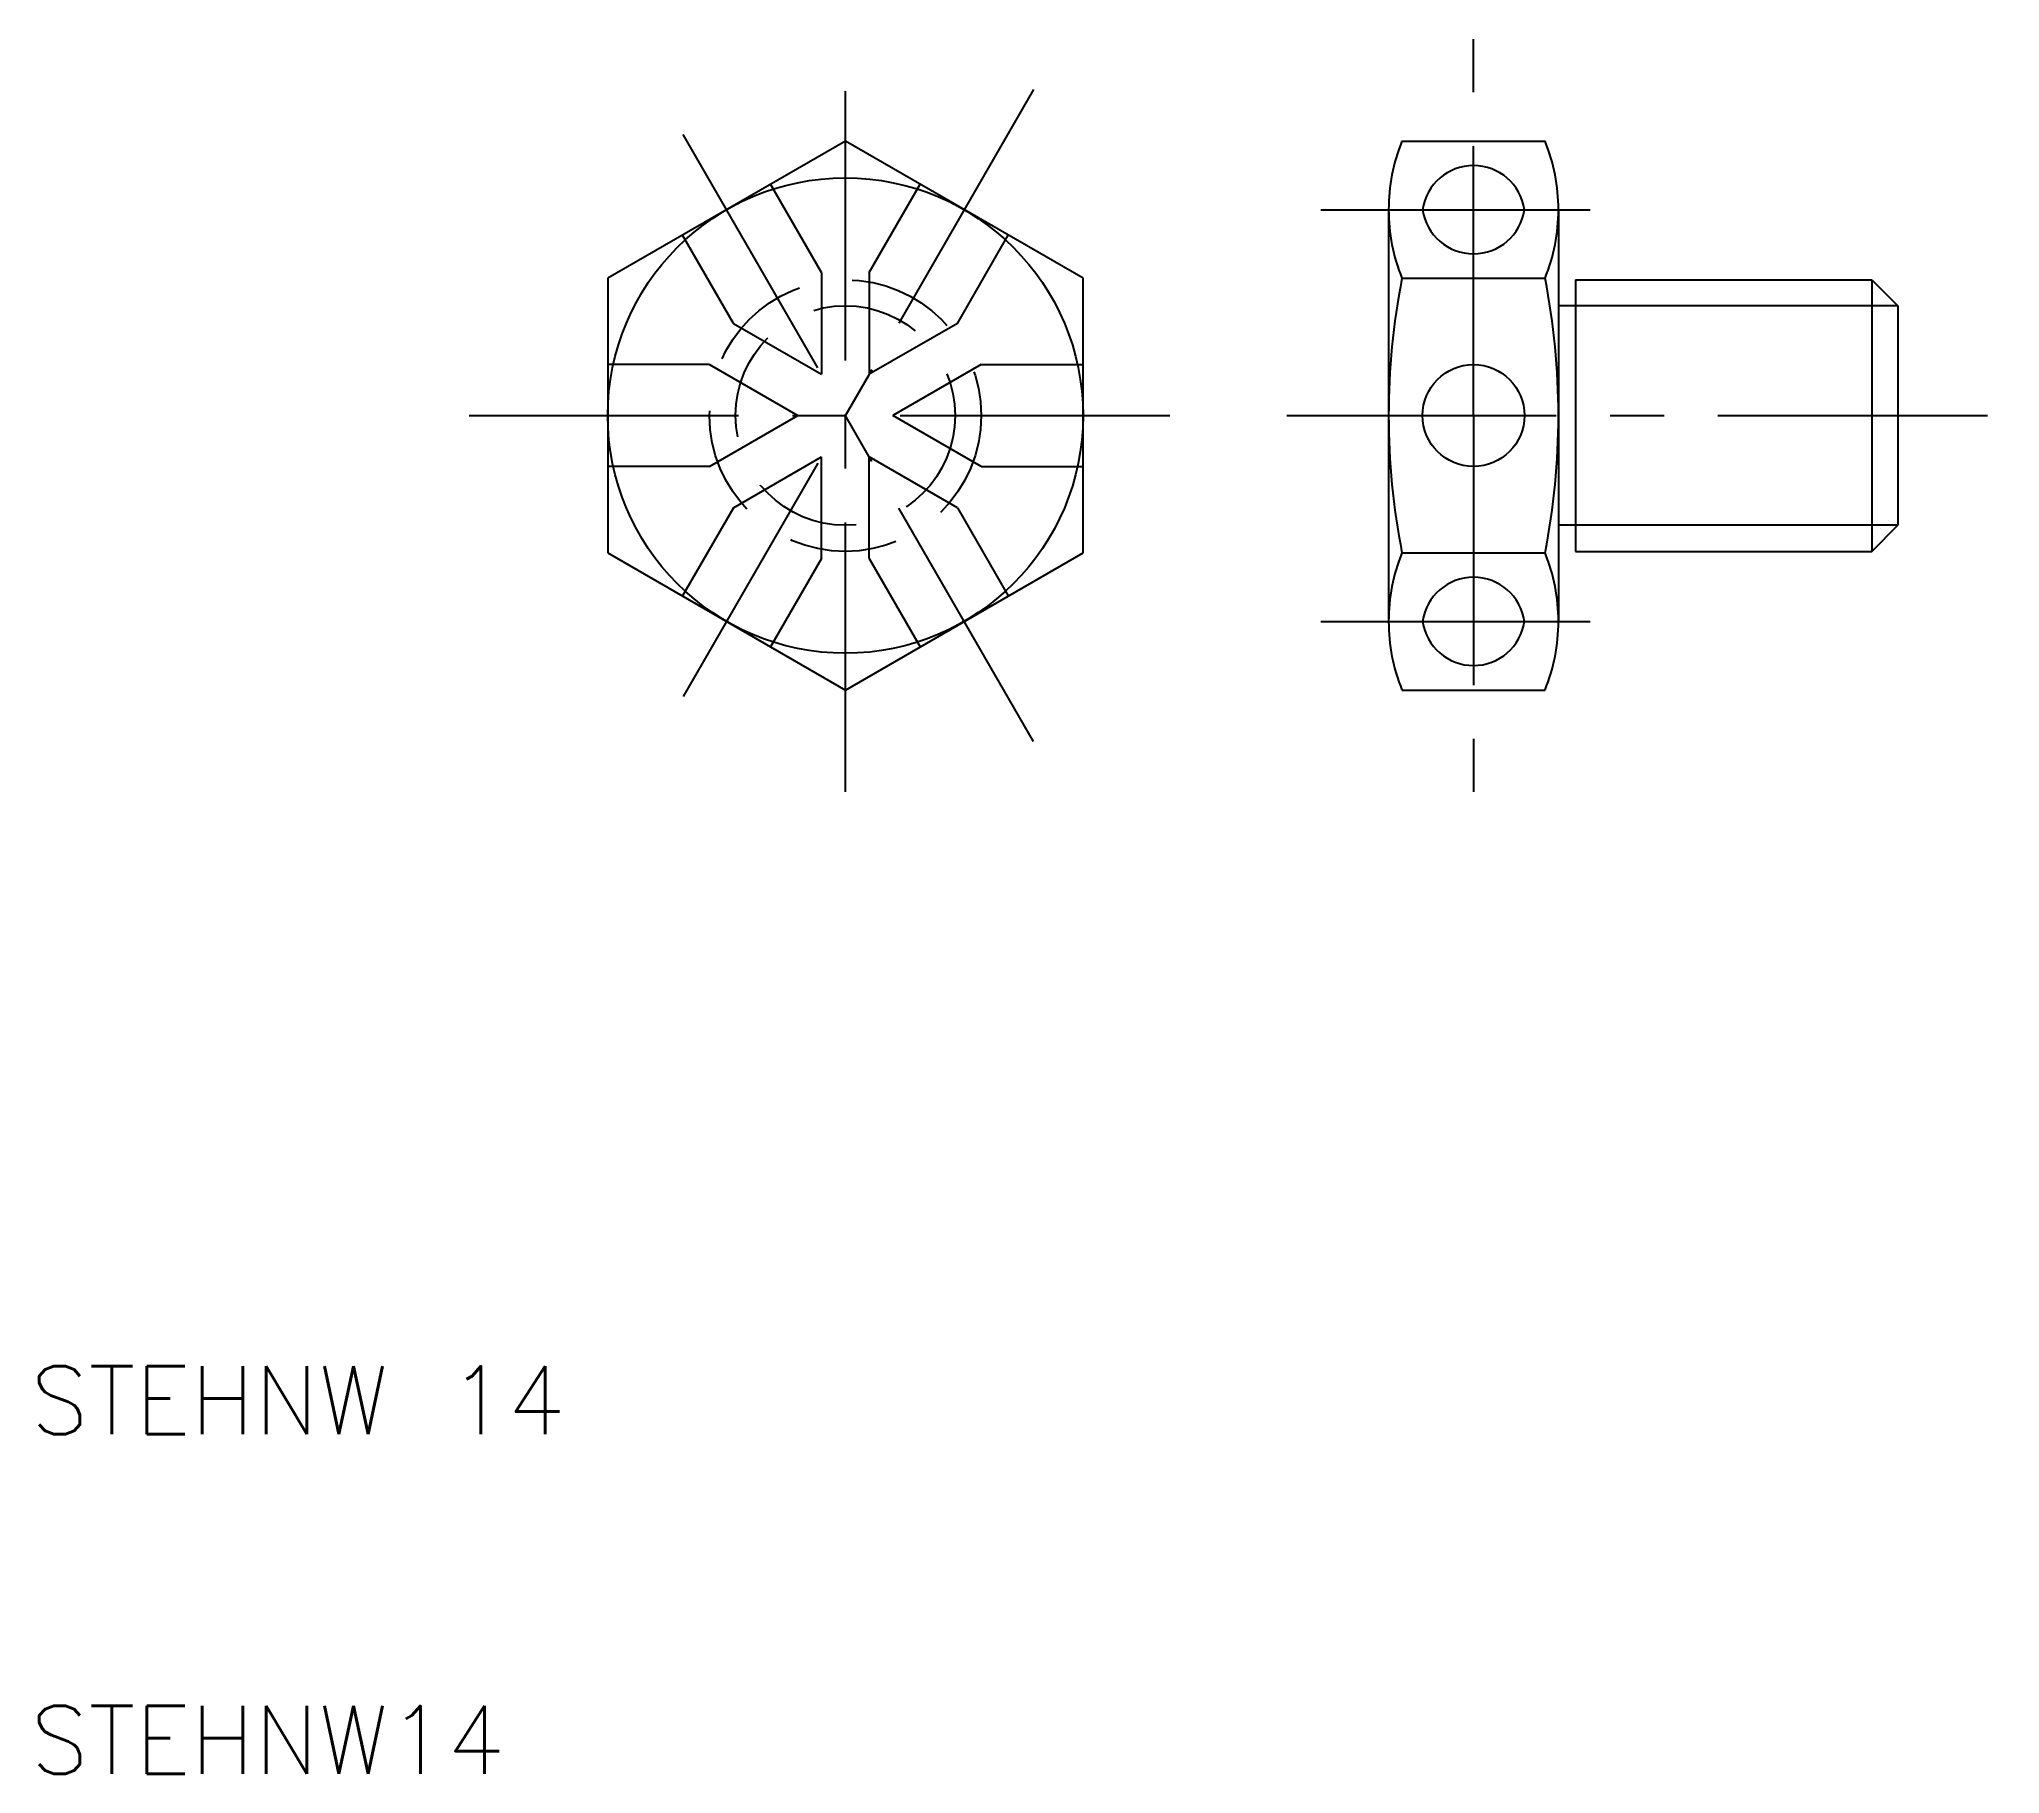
# Model space of a CAD drawing. Extents: x 10.3 to 68, y 10 to 61.1.
import ezdxf

# ---------------------------------------------------------------- set-up
doc = ezdxf.new("R2010")
doc.units = 0
doc.header["$LTSCALE"] = 0.25
doc.linetypes.add('CENTER', pattern=[50.8, 31.75, -6.35, 6.35, -6.35])
doc.linetypes.add('DASHED', pattern=[19.05, 12.7, -6.35])
doc.layers.get('0').update_dxf_attribs({"linetype": 'CONTINUOUS'})
doc.layers.add('CENTER', color=1, linetype='CENTER')
doc.styles.get("Standard").update_dxf_attribs({"font": 'txt.shx'})

msp = doc.modelspace()

# ---------------------------------------------------------------- linework, layer by layer
for p, q in [((34, 58.083), (27, 54.041)), ((41, 54.041), (34, 58.083)), ((50.393, 58.083), (54.607, 58.083)), ((50, 56.062), (50, 43.938)), ((55, 56.062), (55, 53.233)), ((27, 54.041), (27, 45.959)), ((41, 45.959), (41, 54.041)), ((50.393, 54.041), (54.607, 54.041)), ((55.5, 54), (64.233, 54)), ((55.5, 54), (55.5, 53.233)), ((64.233, 54), (64.233, 46)), ((64.233, 54), (65, 53.233)), ((55, 53.233), (55, 46.767)), ((55.5, 53.233), (55, 53.233)), ((55.5, 53.233), (55.5, 46.767)), ((65, 53.233), (65, 46.767)), ((55, 46.767), (55, 43.938)), ((55.5, 46.767), (55, 46.767)), ((55.5, 46.767), (55.5, 46)), ((64.233, 46), (65, 46.767)), ((27, 45.959), (34, 41.917)), ((34, 41.917), (41, 45.959)), ((50.393, 45.959), (54.607, 45.959)), ((55.5, 46), (64.233, 46)), ((50.393, 41.917), (54.607, 41.917))]:
    msp.add_line(p, q)
at = {"color": 3, "linetype": 'DASHED'}
for p, q in [((33.299, 54.214), (31.799, 56.812)), ((34.701, 54.214), (36.201, 56.812)), ((30.701, 52.714), (29.201, 55.312)), ((37.299, 52.714), (38.799, 55.312)), ((33.299, 54.214), (33.299, 51.214)), ((34.701, 54.214), (34.701, 51.214)), ((30.701, 52.714), (33.299, 51.214)), ((37.299, 52.714), (34.701, 51.214)), ((30, 51.5), (27, 51.5)), ((30, 51.5), (32.598, 50)), ((38, 51.5), (35.402, 50)), ((38, 51.5), (41, 51.5)), ((30, 48.5), (32.598, 50)), ((38, 48.5), (35.402, 50)), ((30.701, 47.286), (33.299, 48.786)), ((33.299, 45.786), (33.299, 48.786)), ((37.299, 47.286), (34.701, 48.786)), ((34.701, 45.786), (34.701, 48.786)), ((30, 48.5), (27, 48.5)), ((38, 48.5), (41, 48.5)), ((30.701, 47.286), (29.201, 44.688)), ((37.299, 47.286), (38.799, 44.688)), ((33.299, 45.786), (31.799, 43.188)), ((34.701, 45.786), (36.201, 43.188))]:
    msp.add_line(p, q, dxfattribs=at)
at = {"color": 3}
for p, q in [((65, 53.233), (55.5, 53.233)), ((65, 46.767), (55.5, 46.767))]:
    msp.add_line(p, q, dxfattribs=at)
for centre, radius in [((34, 50), 7), ((52.5, 50), 1.5)]:
    msp.add_circle(centre, radius)
at = {"color": 3, "linetype": 'DASHED'}
for radius in [4, 3.233]:
    msp.add_circle((34, 50), radius, dxfattribs=at)
for centre, radius, start, end in [((55.397, 56.062), 5.397, 158.01264, 180), ((49.603, 56.062), 5.397, 0, 21.98736), ((52.5, 55.847), 1.515, 8.17123, 171.82877), ((55.397, 56.062), 5.397, 180, 201.98736), ((52.5, 56.278), 1.515, 188.17123, 351.82877), ((49.603, 56.062), 5.397, 338.01264, 0), ((71, 50), 21, 168.9042, 191.0958), ((34, 50), 21, 348.9042, 11.0958), ((55.397, 43.938), 5.397, 158.01264, 180), ((49.603, 43.938), 5.397, 0, 21.98736), ((52.5, 43.722), 1.515, 8.17123, 171.82877), ((55.397, 43.938), 5.397, 180, 201.98736), ((52.5, 44.153), 1.515, 188.17123, 351.82877), ((49.603, 43.938), 5.397, 338.01264, 0)]:
    msp.add_arc(centre, radius, start, end)
at = {"layer": 'CENTER', "color": 1, "linetype": 'CENTER'}
for p, q in [((34, 38.917), (34, 61.083)), ((52.5, 50), (52.5, 61.083)), ((39.541, 40.402), (28.459, 59.598)), ((39.541, 59.598), (28.459, 40.402)), ((48, 56.062), (57, 56.062)), ((22.917, 50), (45.083, 50)), ((47, 50), (68, 50)), ((52.5, 50), (52.5, 38.917)), ((48, 43.938), (57, 43.938))]:
    msp.add_line(p, q, dxfattribs=at)

# ---------------------------------------------------------------- texts
for s, p in [('STEHNW 14', (10, 20)), ('STEHNW14', (10, 10))]:
    msp.add_text(s, height=2).set_placement(p)

doc.saveas('drawing.dxf')
